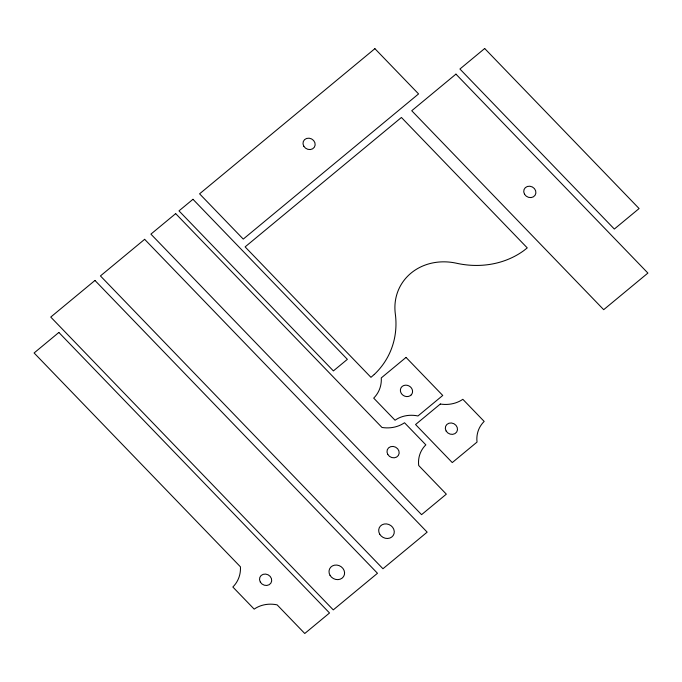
<?xml version="1.0" encoding="UTF-8"?>
<svg xmlns="http://www.w3.org/2000/svg" width="682" height="682" viewBox="0 0 682 682"><rect width="100%" height="100%" fill="white"/><g stroke="black" fill="none" stroke-linecap="round" stroke-linejoin="round"><path stroke-width="1.02" d="M374.273 374.452L370.957 377.325L245.111 246.893L401.417 117.466L527.263 247.89L523.81 250.626A86.503 76.802 28.3 0 1 456.539 263.243A55.566 49.334 28.3 0 0 395.321 313.933A86.503 76.802 28.3 0 1 374.273 374.452M94.96 280.464L50.749 317.07L333.268 609.887L377.478 573.281L94.96 280.464M144.644 239.322L100.433 275.929L382.952 568.745L427.162 532.139L144.644 239.322M175.675 213.628L150.91 234.131L421.57 514.663L446.335 494.152L418.705 465.516A30.485 27.067 28.3 0 1 425.849 444.86L404.52 422.755A32.438 28.806 28.3 0 1 381.997 427.469L175.675 213.628M192.98 199.297L178.991 210.874L333.396 370.906L347.377 359.329L192.98 199.297M374.895 48.661L199.587 193.824L243.261 239.092L418.569 93.92L374.895 48.661M58.865 332.458L34.1 352.969L240.422 566.81A32.438 28.806 28.3 0 1 232.843 587.014L254.181 609.128A30.485 27.067 28.3 0 1 277.131 604.857L304.76 633.493L329.525 612.982L58.865 332.458M484.689 48.507L459.924 69.018L614.337 229.05L639.102 208.547L484.689 48.507M455.943 74.125L411.74 110.731L603.689 309.679L647.9 273.073L455.943 74.125M406.037 357.411L381.272 377.913A32.438 28.806 28.3 0 1 373.702 398.126L395.031 420.231A30.485 27.067 28.3 0 1 417.981 415.96L442.746 395.458L406.037 357.411M440.325 404.025L415.56 424.536L452.268 462.584L477.033 442.072A30.485 27.067 28.3 0 1 484.177 421.425L462.848 399.311A32.438 28.806 28.3 0 1 440.325 404.025M411.212 394.895L410.053 395.807A6.249 5.55 28.3 0 1 401.868 394.179A6.249 5.55 28.3 0 1 402.082 386.515A6.249 5.55 28.3 0 1 410.308 386.813L411.408 387.99A6.249 5.55 28.3 0 1 411.212 394.895M379.712 534.159A7.996 7.093 28.3 0 0 393.216 535.489A7.996 7.093 28.3 0 0 386.532 523.921A7.996 7.093 28.3 0 0 379.712 534.159M524.518 194.225A6.249 5.55 28.3 0 0 535.08 195.265A6.249 5.55 28.3 0 0 529.854 186.22A6.249 5.55 28.3 0 0 524.518 194.225M387.777 454.434A6.249 5.55 28.3 0 0 398.348 455.474A6.249 5.55 28.3 0 0 393.122 446.429A6.249 5.55 28.3 0 0 387.777 454.434M260.311 582.087A6.249 5.55 28.3 0 0 270.882 583.127A6.249 5.55 28.3 0 0 265.656 574.082A6.249 5.55 28.3 0 0 260.311 582.087M446.105 430.99A6.249 5.55 28.3 0 0 456.676 432.038A6.249 5.55 28.3 0 0 451.45 422.985A6.249 5.55 28.3 0 0 446.105 430.99M303.78 146.195A6.249 5.55 28.3 0 0 314.342 147.235A6.249 5.55 28.3 0 0 309.117 138.19A6.249 5.55 28.3 0 0 303.78 146.195M330.02 575.301A7.996 7.093 28.3 0 0 343.532 576.631A7.996 7.093 28.3 0 0 336.848 565.071A7.996 7.093 28.3 0 0 330.02 575.301"/></g></svg>
